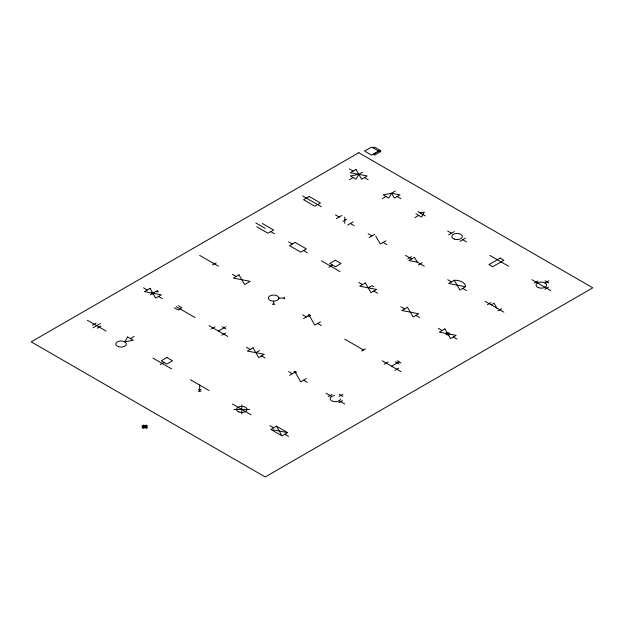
<?xml version="1.0" encoding="UTF-8"?>
<svg xmlns="http://www.w3.org/2000/svg" width="624" height="624" viewBox="0 0 624 624"><rect width="100%" height="100%" fill="white"/><g stroke="black" fill="none" stroke-linecap="round" stroke-linejoin="round"><path stroke-width="0.94" d="M358.8 174.338L355.992 179.205L350.376 175.96L358.8 174.338L362.544 172.177M391.56 193.253L394.368 198.112L399.984 194.875L391.56 193.253L388.752 198.112L383.136 194.875L391.56 193.253L395.304 191.092M373.058 147.88L374.462 147.069L380.827 150.743L379.423 151.554L371.576 147.038L364.556 151.094L371.576 155.15L378.596 151.094M92.375 325.299L96.119 323.138M92.976 327.811L100.464 323.489M150.072 294.848L157.56 290.527L158.2 291.899L155.821 291.525M349.44 179.743L353.184 177.583M97.321 328.162L101.065 325.993M212.48 264.95L216.224 262.79M336.336 218.65L341.952 215.405M130.416 338.621L134.16 336.453M342.888 221.356L346.632 219.188M382.2 198.658L385.944 196.498M347.568 225.131L353.184 221.894M369.096 237.565L374.712 234.32M211.216 329.066L214.96 326.906M160.368 364.556L164.112 362.396M218.4 331.055L225.888 326.726M328.848 267.283L332.592 265.122M414.96 217.573L418.704 215.405M221.84 335.205L225.584 333.037M385.944 240.809L380.328 244.046L375.671 235.981M303.576 318.622L309.192 315.377L314.808 325.112L320.424 321.867M448.656 234.866L454.272 231.621M407.776 258.812L411.52 256.651M255.84 352.669L259.584 350.509M368.16 287.82L371.904 285.659L373.776 286.744M418.4 264.95L422.144 262.79M459.888 241.348L465.504 238.103M289.536 375.367L295.152 372.122L300.768 381.849L306.384 378.604M454.272 280.254L448.656 283.499L465.504 286.744L459.888 289.981L454.272 280.254A10.678 6.162 0 0 1 465.504 286.744M361.608 351.047L365.352 348.886M328.216 396.614L331.96 394.454M384.376 364.19L388.12 362.029M487.336 304.746L491.08 302.585M491.252 304.847L494.06 303.225L496.868 308.084M534.136 283.132L537.88 280.972M339.144 396.443L342.888 394.282M391.56 366.179L399.048 361.858M545.064 282.961L548.808 280.792M338.84 402.753L342.584 400.592M395 370.328L398.744 368.168M497.96 310.885L501.704 308.724M544.76 289.271L548.504 287.11M420.186 212.963L424.32 212.168L421.512 217.027L415.896 213.79M278.92 298.085L284.216 298.085M272.298 304.2L274.95 304.2M198.354 389.68L201.006 389.68M198.354 391.209L201.006 391.209M233.86 409.406L249.74 409.406M417.308 262.158L408.884 260.536L414.5 257.291L417.308 262.158L424.32 266.206M308.272 315.206L310.112 315.557M294.232 371.943L296.072 372.302M272.844 429.796L286.073 432.338M545.064 280.792L548.808 282.961M349.44 168.932L353.184 171.093M364.416 177.583L368.16 179.743M397.176 196.498L400.92 198.658M417.823 211.591L425.311 215.92M447.72 231.083L451.464 233.243M462.696 239.725L466.44 241.886M489.84 255.395L508.56 266.206M531.96 279.716L550.68 290.527M302.64 195.952L321.36 206.762M335.4 214.867L339.144 217.027M350.376 223.517L354.12 225.677M368.16 233.782L371.904 235.942M383.136 242.424L386.88 244.592M405.6 255.395L411.692 258.913M447.72 279.716L451.464 281.876M462.696 288.358L466.44 290.527M485.16 301.33L503.88 312.14M262.392 223.517L273.624 229.999L268.008 233.243L256.776 226.754M255.84 222.971L265.2 228.376M270.816 231.621L274.56 233.782M288.6 241.886L292.344 244.046M303.576 250.536L307.32 252.697M321.36 260.801L340.08 271.612M358.8 282.415L362.544 284.575M373.776 291.065L377.52 293.225M400.92 306.735L404.664 308.896M415.896 315.377L419.64 317.546M438.36 328.349L442.104 330.509M453.336 336.999L457.08 339.16M397.176 360.773L400.92 362.934M395.304 361.858L399.048 364.018M199.68 255.395L218.4 266.206M232.44 274.31L236.184 276.471M302.64 314.839L306.384 317M317.616 323.489L321.36 325.65M344.76 339.16L363.48 349.963M382.2 360.773L400.92 371.584M222.144 326.726L225.888 328.895M339.144 394.282L342.888 396.443M178.152 305.651L181.896 307.819L178.152 309.98L174.408 307.819M143.52 287.82L147.264 289.981M158.496 296.47L162.24 298.631M176.28 306.735L195 317.546M209.04 325.65L227.76 336.453M246.48 347.264L250.224 349.424M261.456 355.914L265.2 358.075M288.6 371.584L292.344 373.745M303.576 380.227L307.32 382.387M326.04 393.198L331.656 396.443M339.144 400.764L344.76 404.009M87.36 320.245L106.08 331.055M152.88 358.075L171.6 368.878M190.32 379.688L209.04 390.499M232.44 404.009L251.16 414.812M269.88 425.623L273.624 427.783M284.856 434.265L288.6 436.426M144.838 425.935L146.219 426.73M143.348 426.8L144.729 427.596M277.111 427.331L281.369 434.717M344.76 217.214L344.76 223.33M284.216 297.32L284.216 298.849M273.624 301.142L273.624 304.2M241.8 404.828L241.8 413.993M199.68 385.094L199.68 391.209M340.618 399.11A5.296 3.058 0 0 1 335.104 401.653A5.296 3.058 0 0 1 330.112 398.775A5.296 3.058 0 0 1 334.519 395.585M127.608 336.999L124.8 341.858L133.224 340.236L127.608 336.999M358.8 152.724L31.2 341.858L265.2 476.962L592.8 287.82L358.8 152.724M379.423 150.743L373.277 154.292L374.681 155.103L380.827 151.554L379.423 150.743M150.072 288.358L144.456 291.603L161.304 294.848L155.688 298.085L150.072 288.358M309.192 196.498L303.576 199.735L314.808 206.224L320.424 202.979L309.192 196.498M355.992 169.471L350.376 172.715L367.224 175.96L361.608 179.205L355.992 169.471M238.992 274.849L233.376 278.093L250.224 281.338L244.608 284.575L238.992 274.849M295.152 242.424L289.536 245.669L300.768 252.158L306.384 248.914L295.152 242.424M166.92 357.529L161.304 360.773L166.92 364.018L172.536 360.773L166.92 357.529M335.4 260.263L329.784 263.5L335.4 266.744L341.016 263.5L335.4 260.263M253.032 347.802L247.416 351.047L264.264 354.292L258.648 357.529L253.032 347.802M365.352 282.961L359.736 286.198L376.584 289.442L370.968 292.687L365.352 282.961M143.348 425.178L142.03 425.935L146.219 428.353L147.537 427.596L143.348 425.178M146.156 425.178L142.03 427.557L143.411 428.353L147.537 425.974L146.156 425.178M407.472 307.273L401.856 310.518L418.704 313.763L413.088 317L407.472 307.273M500.136 258.102L488.904 264.584L492.648 266.744L503.88 260.263L500.136 258.102M276.432 426.161L270.816 429.406L282.048 435.887L287.664 432.65L276.432 426.161M444.912 328.895L439.296 332.132L456.144 335.377L450.528 338.621L444.912 328.895M238.906 411.973A5.296 3.058 0 0 0 247.088 409.578A5.296 3.058 0 0 0 239.405 406.684A5.296 3.058 0 0 0 238.906 411.973M118.412 346.671A5.296 3.058 0 0 0 126.352 344.019A5.296 3.058 0 0 0 118.412 341.375A5.296 3.058 0 0 0 118.412 346.671M294.645 372.598A0.967 0.562 0 0 0 296.119 372.138A0.967 0.562 0 0 0 294.692 371.631A0.967 0.562 0 0 0 294.645 372.598M152.201 293.857A1.295 0.749 0 0 0 154.175 293.249A1.295 0.749 0 0 0 152.264 292.57A1.295 0.749 0 0 0 152.201 293.857M308.685 315.861A0.967 0.562 0 0 0 310.159 315.401A0.967 0.562 0 0 0 308.732 314.886A0.967 0.562 0 0 0 308.685 315.861M270.66 300.62A5.296 3.058 0 0 0 278.905 298.303A5.296 3.058 0 0 0 271.307 295.339A5.296 3.058 0 0 0 270.66 300.62M446.698 334.706A1.942 1.123 0 0 0 449.654 333.785A1.942 1.123 0 0 0 446.8 332.771A1.942 1.123 0 0 0 446.698 334.706M538.356 287.648A5.296 3.058 0 0 0 546.601 285.34A5.296 3.058 0 0 0 539.003 282.368A5.296 3.058 0 0 0 538.356 287.648M454.436 239.132A5.296 3.058 0 0 0 462.376 236.48A5.296 3.058 0 0 0 454.436 233.836A5.296 3.058 0 0 0 454.436 239.132"/></g></svg>
